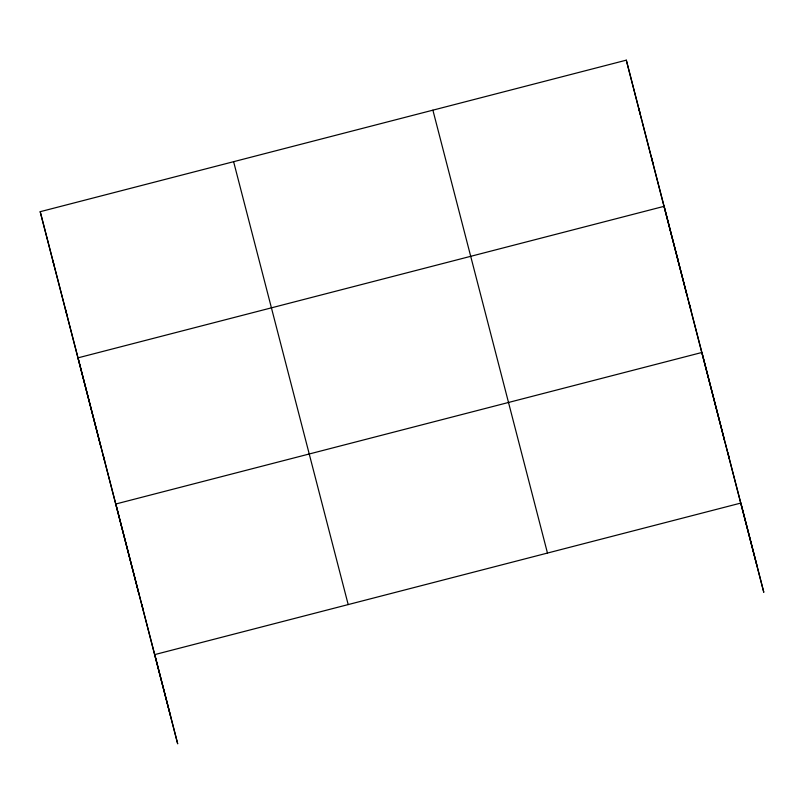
<?xml version="1.0" encoding="UTF-8"?>
<svg xmlns="http://www.w3.org/2000/svg" width="804" height="804" viewBox="0 0 804 804"><rect width="100%" height="100%" fill="white"/><g stroke="black" fill="none" stroke-linecap="round" stroke-linejoin="round"><path stroke-width="1.21" d="M724.846 441.718L763.8 592.307L740.886 503.053L154.77 654.587L177.694 743.841L40.2 211.693L626.306 60.159L756.705 564.669M724.535 440.532L642.135 121.776M432.894 110.168L547.464 553.051M233.612 161.694L348.192 604.578M40.2 211.693L170.599 716.203M727.901 452.853L729.308 458.36M724.545 440.572L701.932 352.464L115.816 503.997L138.73 593.251M676.727 255.029L678.134 260.536M689.329 303.751L690.736 309.259M651.511 157.594L652.928 163.101M687.038 295.57L664.124 206.316L78.008 357.85L100.922 447.104M638.909 108.882L640.326 114.389M626.306 60.159L641.823 120.59M141.785 604.387L143.202 609.894M103.213 455.285L104.631 460.792M52.803 260.416L54.22 265.923M65.405 309.128L66.822 314.635"/></g></svg>
